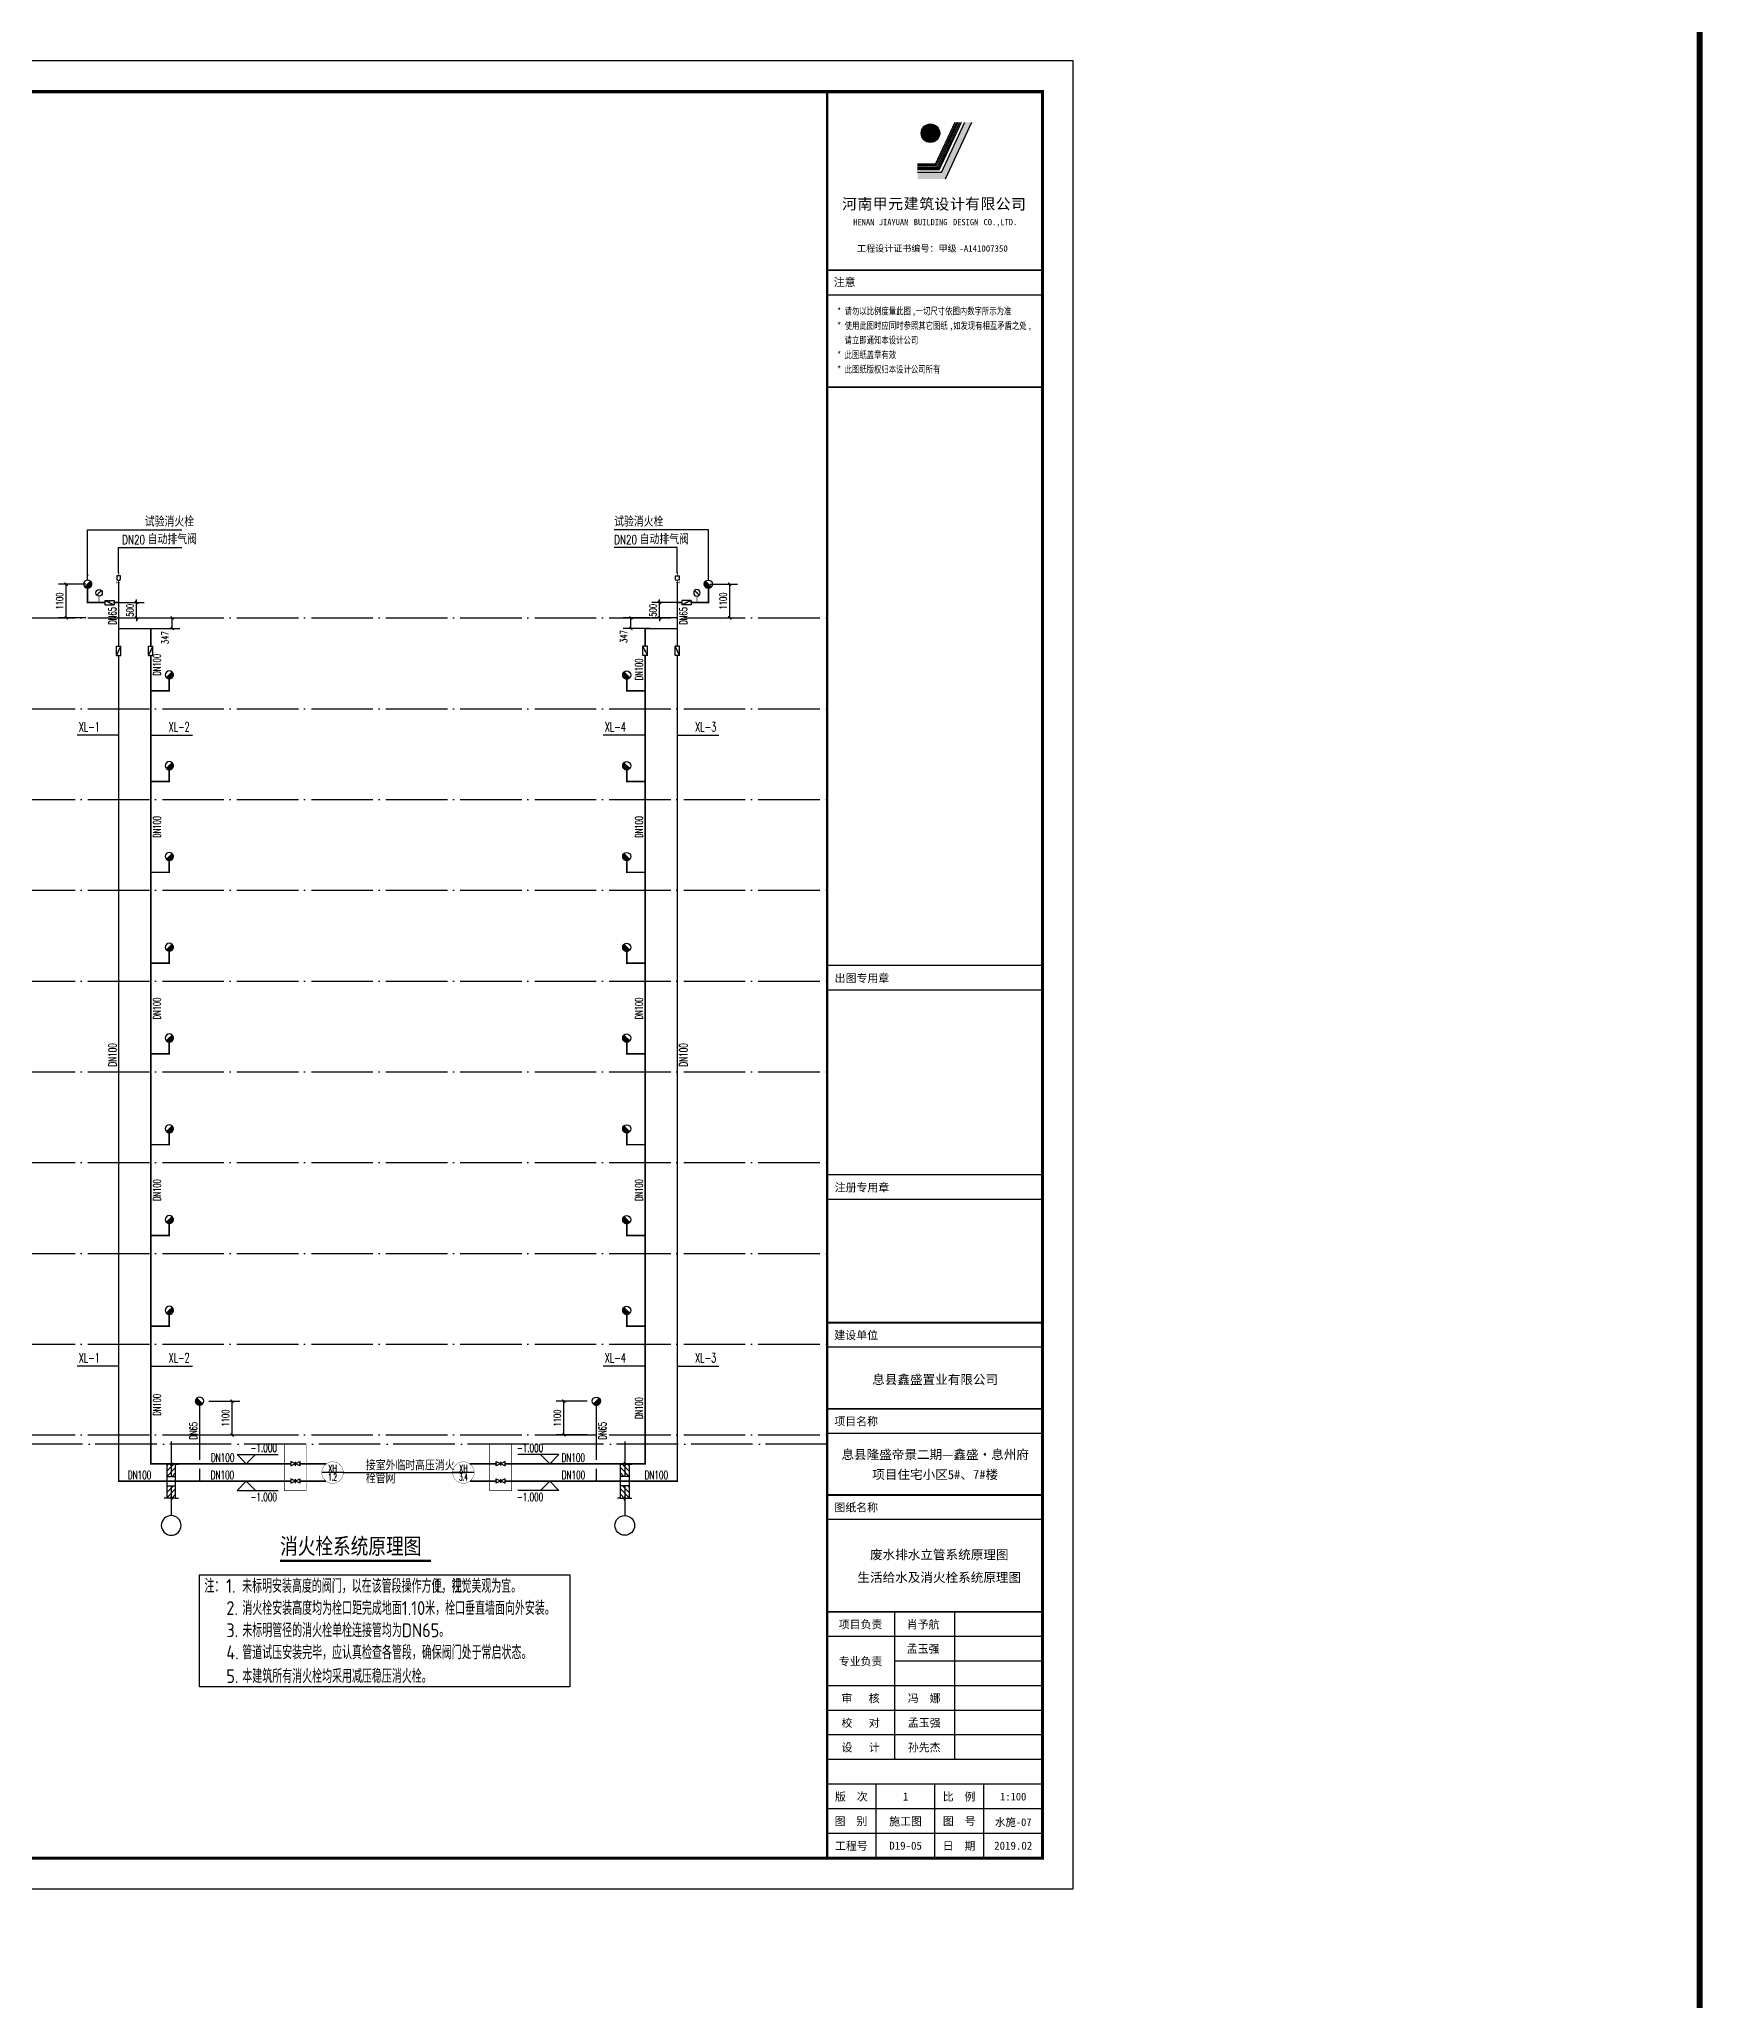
# Model space of a CAD drawing. Extents: x -287580 to -53108, y -522338 to -82629.
# Drawn here: x -107168 to -53108, y -449853 to -386111 of the extents above; entities that cross this region are included whole.
import ezdxf
from ezdxf.enums import TextEntityAlignment as Align

# ---------------------------------------------------------------- set-up
doc = ezdxf.new("R2010")
doc.units = 0
doc.header["$LTSCALE"] = 1000
doc.header["$MEASUREMENT"] = 0
for name, pattern in [('CONTINOUS', [0]), ('DASH', [0.35, 0.25, -0.1]), ('DOTE', [2.42, 2, -0.2, 0.02, -0.2])]:
    doc.linetypes.add(name, pattern=pattern)
for name, color, linetype in [('DIM_SYMB', 99, 'Continuous'), ('DIM_消防', 3, 'Continuous'), ('DOTE', 99, 'Continuous'), ('EQUIP_消防', 1, 'Continuous'), ('PIPE-消防', 1, 'Continuous'), ('PUB_TITLE', 146, 'Continuous'), ('TEXT_消防', 4, 'Continuous'), ('TK', 9, 'Continuous'), ('TWT_DIM', 3, 'Continuous'), ('TWT_IDEN', 3, 'Continuous'), ('TWT_LEAD', 3, 'Continuous'), ('TWT_TEXT', 7, 'Continuous'), ('VALVE_消防', 7, 'Continuous'), ('WP_F_PJ', 7, 'Continuous'), ('给排水标注', 4, 'Continuous')]:
    doc.layers.add(name, color=color, linetype=linetype)
doc.styles.add('-黑体', font='simhei.ttf', dxfattribs={"width": 0.8})
doc.styles.add('300', font='', dxfattribs={"width": 0.75, "height": 300})
doc.styles.add('_TCH_DIM', font='SIMPLEX', dxfattribs={"bigfont": 'GBCBIG'})
doc.styles.add('_TCH_DIM_T3', font='SIMPLEX', dxfattribs={"width": 0.705882, "bigfont": 'GBCBIG'})
doc.styles.add('_TWT_CIRCLE', font='COMPLEX', dxfattribs={"width": 1.1, "height": 3, "bigfont": 'HZTXT'})
doc.styles.add('_TWT_DIM_ELE', font='SIMPLEX', dxfattribs={"width": 0.8, "height": 2.7, "bigfont": 'HZTXT'})
doc.styles.add('_TWT_PIPEDN', font='SIMPLEX', dxfattribs={"width": 0.8, "height": 2.5, "bigfont": 'HZTXT'})
doc.styles.add('_TWT_SERIAL', font='COMPLEX', dxfattribs={"width": 0.8, "height": 3, "bigfont": 'HZTXT'})
doc.styles.add('H1', font='')
doc.styles.add('HZ', font='gbenor.shx', dxfattribs={"bigfont": 'gbcbig.shx'})
doc.styles.add('HZTXT', font='gbenor.shx', dxfattribs={"width": 0.75, "bigfont": 'gbcbig.shx'})
doc.styles.get("Standard").update_dxf_attribs({"font": 'gbenor.shx', "bigfont": 'gbcbig.shx'})
doc.styles.add('THT', font='simhei.ttf')
doc.styles.get('300').set_extended_font_data('SimSun')
doc.styles.get('H1').set_extended_font_data('SimSun')
doc.dimstyles.new('_TWT_ARCH&&100', dxfattribs={"dimtxt": 229.5, "dimasz": 100, "dimexe": 250, "dimexo": 300, "dimgap": 100, "dimtad": 1, "dimdec": 0, "dimzin": 0, "dimdsep": 46, "dimtxsty": '_TCH_DIM_T3', "dimblk": 'ARCHTICK', "dimcen": 0.09, "dimclrd": 4, "dimclre": 4, "dimclrt": 4, "dimazin": 2, "dimtfac": 1, "dimtdec": 0, "dimtix": 1, "dimtmove": 2, "dimatfit": 3, "dimfxl": 0, "dimtolj": 1, "dimtzin": 0, "dimarcsym": 0})

# ---------------------------------------------------------------- blocks, each defined once
blk = doc.blocks.new('$VA026_2')
blk.add_lwpolyline([(-100, 499), (100, 499), (100, 319, -0.6832352), (-100, 319), (-100, 499)], format="xyb")
at = {"const_width": 50}
blk.add_lwpolyline([(-25, 149, 1), (25, 149, 1)], format="xyb", close=True, dxfattribs=at)
for points, const_width in [([(0, 499), (0, 649)], 30), ([(0, 251), (0, 0)], 30), ([(0, 149), (120, 149)], 15), ([(120, 229), (120, 79)], 15)]:
    blk.add_lwpolyline(points, dxfattribs=dict(const_width=const_width))
at = {"style": 'HZ', "width": 0.7, "flags": 1}
for tag in ['UNIT', 'WHAT', 'SPEC']:
    blk.add_attdef(tag, (0, 0), '', height=0.001, dxfattribs=at)
blk = doc.blocks.new('$TK_10')
for p, q in [((-1, 1607), (-1, 189)), ((-179, 689), (-295, 689)), ((-179, -689), (-179, 689)), ((-179, 689), (-55, 689)), ((181, 187), (-179, 547)), ((-38, 189), (-179, 330)), ((179, 189), (-179, 189)), ((181, 403), (-105, 689)), ((-55, 689), (-15, 770)), ((-15, 770), (9, 628)), ((9, 628), (34, 687)), ((34, 687), (284, 687)), ((181, 620), (112, 689)), ((181, 687), (181, -689)), ((-183, -689), (-299, -688)), ((-183, -689), (-59, -690)), ((179, -189), (-179, -189)), ((190, -689), (-179, -320)), ((-27, -689), (-179, -537)), ((181, -463), (-94, -189)), ((-59, -690), (-20, -771)), ((-20, -771), (5, -629)), ((-1, -189), (-1, -1403)), ((5, -629), (30, -688)), ((30, -688), (280, -690)), ((181, -247), (123, -189))]:
    blk.add_line(p, q)
blk.add_circle((-1, -1803), 400)
blk = doc.blocks.new('$VALVE$00000597')
blk.add_line((-93, 357), (93, 543))
blk.add_lwpolyline([(93, 543, 0, 50, 0), (-31, 456, 50, 50, 0)], format="xyseb")
for points, const_width in [([(0, 300), (0, 0)], 30), ([(0, 182), (75, 182), (75, 107)], 7.5)]:
    blk.add_lwpolyline(points, dxfattribs=dict(const_width=const_width))
blk.add_circle((0, 450), 150)
blk = doc.blocks.new('图签AAAAA')
at = {"layer": 'PUB_TITLE'}
blk.add_hatch(color=256, dxfattribs=at).paths.add_polyline_path([(-170547, -194832), (-170773, -194832), (-171533, -196467), (-172306, -196467), (-172306, -196671), (-171402, -196671)])
h = blk.add_hatch(color=256, dxfattribs=at)
edge = h.paths.add_edge_path()
edge.add_ellipse((-171890, -195187), major_axis=(-212, 212), ratio=1, start_angle=0, end_angle=360)
for p, q in [((-171721, -196196), (-171086, -194832)), ((-171692, -196242), (-171035, -194832)), ((-171662, -196288), (-170985, -194832)), ((-171633, -196334), (-170934, -194832)), ((-171604, -196380), (-170884, -194832)), ((-171533, -196467), (-170773, -194832)), ((-171402, -196671), (-170547, -194832)), ((-171721, -196196), (-172306, -196196)), ((-171692, -196242), (-172306, -196242)), ((-171662, -196288), (-172306, -196288)), ((-171633, -196334), (-172306, -196334)), ((-171604, -196380), (-172306, -196380)), ((-171533, -196467), (-172306, -196467)), ((-175233, -199639), (-168250, -199639)), ((-168222, -199639), (-175233, -199639)), ((-175233, -199639), (-168222, -199639)), ((-175217, -199639), (-168206, -199639)), ((-175233, -200439), (-168222, -200439)), ((-175233, -200439), (-168222, -200439)), ((-175250, -203439), (-168250, -203439)), ((-168250, -222239), (-175261, -222239)), ((-168250, -223039), (-175261, -223039)), ((-168250, -229039), (-175261, -229039)), ((-168250, -229839), (-175261, -229839)), ((-168250, -233839), (-175261, -233839)), ((-168250, -233839), (-175261, -233839)), ((-168250, -233839), (-175261, -233839)), ((-168250, -234639), (-175261, -234639)), ((-168250, -234639), (-175261, -234639)), ((-168250, -236639), (-175261, -236639)), ((-168250, -237439), (-175261, -237439)), ((-168250, -239439), (-175261, -239439)), ((-168250, -239439), (-175261, -239439)), ((-168250, -240239), (-175261, -240239)), ((-168250, -243239), (-175261, -243239)), ((-168250, -243239), (-175261, -243239)), ((-168250, -243239), (-175261, -243239)), ((-168250, -243239), (-175261, -243239)), ((-168250, -243239), (-175261, -243239)), ((-168250, -243239), (-175261, -243239)), ((-168250, -243239), (-175261, -243239)), ((-173061, -243239), (-173061, -248039)), ((-171111, -243239), (-171111, -248039)), ((-168250, -244039), (-175261, -244039)), ((-168250, -244039), (-175261, -244039)), ((-168250, -244039), (-175261, -244039)), ((-168250, -244839), (-173061, -244839)), ((-168250, -244839), (-173061, -244839)), ((-168250, -244839), (-173061, -244839)), ((-168250, -245639), (-175261, -245639)), ((-168250, -245639), (-175261, -245639)), ((-168250, -245639), (-175261, -245639)), ((-168250, -246439), (-175261, -246439)), ((-168250, -246439), (-175261, -246439)), ((-168250, -246439), (-175261, -246439)), ((-168250, -247239), (-175261, -247239)), ((-168250, -247239), (-175261, -247239)), ((-168250, -247239), (-175261, -247239)), ((-168250, -248039), (-175261, -248039)), ((-168250, -248039), (-175261, -248039)), ((-168250, -248039), (-175261, -248039)), ((-168250, -248039), (-175261, -248039)), ((-168250, -248039), (-175261, -248039)), ((-168250, -248039), (-175261, -248039)), ((-168250, -248839), (-175261, -248839)), ((-173650, -251239), (-173650, -248839)), ((-171750, -251239), (-171750, -248839)), ((-170150, -251239), (-170150, -248839)), ((-168250, -249639), (-175261, -249639)), ((-168250, -250439), (-175261, -250439))]:
    blk.add_line(p, q, dxfattribs=at)
at = {"layer": 'PUB_TITLE', "const_width": 75}
blk.add_lwpolyline([(-175250, -251239), (-168250, -251239), (-168250, -193839), (-175250, -193839)], close=True, dxfattribs=at)
at = {"layer": 'PUB_TITLE'}
for points, const_width in [([(-175250, -251239), (-175250, -193839)], 75), ([(-175250, -193839), (-175250, -200506)], 60), ([(-175250, -251239), (-175250, -193839)], 40), ([(-168222, -199639), (-175233, -199639)], 60), ([(-175250, -200506), (-175250, -251239)], 60), ([(-175233, -203439), (-168222, -203439)], 56.5), ([(-175233, -203439), (-168222, -203439)], 56.5), ([(-168250, -233839), (-175261, -233839)], 60), ([(-168250, -233839), (-175261, -233839)], 40), ([(-168250, -236639), (-175261, -236639)], 60), ([(-168250, -239439), (-175261, -239439)], 60), ([(-168250, -243239), (-175261, -243239)], 60), ([(-168250, -243239), (-175261, -243239)], 40), ([(-168250, -251239), (-175261, -251239)], 40)]:
    blk.add_lwpolyline(points, dxfattribs=dict(at, const_width=const_width))
blk.add_lwpolyline([(-175250, -193839), (-168250, -193839), (-168250, -199639), (-175250, -199639)], close=True, dxfattribs=at)
blk.add_ellipse((-171890, -195187), major_axis=(-212, 212), ratio=1, start_param=3.926991, end_param=10.210176, dxfattribs=at)
at = {"layer": 'PUB_TITLE', "style": 'THT'}
for s, height, p in [('河', 352, (-174760, -197662)), ('南', 352, (-174258, -197665)), ('甲', 352, (-173763, -197657)), ('元', 352, (-173261, -197659)), ('建', 352, (-172756, -197649)), ('筑', 352, (-172248, -197659)), ('设', 352, (-171760, -197669)), ('计', 352, (-171251, -197664)), ('有', 352, (-170763, -197654)), ('限', 352, (-170263, -197658)), ('公', 352, (-169766, -197663)), ('司', 352, (-169268, -197670)), ('HENAN', 201.1, (-174396, -198177)), ('JIAYUAN', 201.1, (-173566, -198177)), ('BUILDING', 201.1, (-172432, -198177)), ('DESIGN', 201.1, (-171156, -198177)), ('CO.,LTD.', 201.1, (-170164, -198177)), ('工程设计证书编号：甲级', 210.3, (-174276, -199040)), ('-A141007350', 210.3, (-170950, -199040)), ('注意', 260, (-175033, -200160))]:
    blk.add_text(s, height=height, dxfattribs=at).set_placement(p)
at = {"layer": 'PUB_TITLE', "style": '300', "width": 0.75}
for s, height, p in [('*', 228, (-174922, -201081)), ('*', 228, (-174922, -201554)), ('使用此图时应同时参照其它图纸', 227.85, (-174679, -201554)), ('请勿以比例度量此图', 227.8, (-174679, -201081)), (',', 228, (-172492, -201081)), ('一切尺寸依图内数字所示为准', 227.85, (-172371, -201081)), ('如发现有相互矛盾之处', 227.8, (-171155, -201554)), ('请立即通知本设计公司', 227.8, (-174679, -202027)), (',', 228, (-171277, -201554)), (',', 228, (-168725, -201554)), ('*', 228, (-174922, -202500)), ('此图纸盖章有效', 227.8, (-174679, -202500)), ('*', 228, (-174922, -202973)), ('此图纸版权归本设计公司所有', 227.85, (-174679, -202973))]:
    blk.add_text(s, height=height, dxfattribs=at).set_placement(p)
at = {"layer": 'PUB_TITLE', "style": 'THT'}
for s, p in [('出图专用章', (-174115, -222639)), ('注册专用章', (-174115, -229439)), ('建设单位', (-174302, -234239)), ('项目名称', (-174302, -237039)), ('图纸名称', (-174302, -239839)), ('项目负责', (-174161, -243639)), ('肖予航', (-172128, -243639)), ('专业负责', (-174161, -244839)), ('孟玉强', (-172128, -244439)), ('审   核', (-174161, -246039)), ('冯  娜', (-172093, -246039)), ('校   对', (-174161, -246839)), ('孟玉强', (-172093, -246839)), ('设   计', (-174161, -247639)), ('孙先杰', (-172093, -247639)), ('版  次', (-174461, -249239)), ('1', (-172700, -249239)), ('比  例', (-170961, -249239)), ('图  别', (-174472, -250039)), ('施工图', (-172700, -250039)), ('图  号', (-170954, -250039)), ('工程号', (-174461, -250839)), ('D19-05', (-172698, -250839)), ('日  期', (-170961, -250839)), ('2019.02', (-169200, -250839))]:
    blk.add_text(s, height=260, dxfattribs=at).set_placement(p, align=Align.MIDDLE)
at = {"layer": 'PUB_TITLE', "color": 63, "style": 'H1', "width": 1}
for s, p in [('息县鑫盛置业有限公司', (-171736, -235687)), ('息县隆盛帝景二期—鑫盛•息州府', (-171736, -238125)), ('项目住宅小区5#、7#楼', (-171736, -238776))]:
    blk.add_text(s, height=300, dxfattribs=at).set_placement(p, align=Align.MIDDLE_CENTER)
blk = doc.blocks.new('_ArchTick')
at = {"color": 0, "linetype": 'ByBlock', "const_width": 0.4}
blk.add_lwpolyline([(-0.5, -0.5), (0.5, 0.5)], dxfattribs=at)
blk = doc.blocks.new('*D130')
at = {"layer": 'Defpoints', "color": 0}
for p in [(-87939, -404917), (-87011, -404917), (-87011, -405264)]:
    blk.add_point(p, dxfattribs=at)
at = {"layer": 'TWT_DIM', "color": 4, "lineweight": -2}
for p, q in [((-87311, -404917), (-88189, -404917)), ((-87311, -405264), (-88189, -405264)), ((-87939, -405264), (-87939, -404917))]:
    blk.add_line(p, q, dxfattribs=at)
at = {"layer": 'TWT_DIM', "color": 4, "lineweight": -2, "xscale": 100, "yscale": 100, "zscale": 100}
for p, rotation in [((-87939, -404917), 90), ((-87939, -405264), 270)]:
    blk.add_blockref('_ArchTick', p, dxfattribs=dict(at, rotation=rotation))
at = {"layer": 'TWT_DIM', "color": 4, "insert": (-88174, -405522), "char_height": 229.5, "attachment_point": 5, "rotation": 90, "style": '_TCH_DIM_T3'}
blk.add_mtext('\\A1;347', dxfattribs=at)
blk = doc.blocks.new('*D131')
at = {"layer": 'Defpoints', "color": 0}
for p in [(-103879, -404917), (-103879, -405264), (-102844, -404917)]:
    blk.add_point(p, dxfattribs=at)
at = {"layer": 'TWT_DIM', "color": 4, "lineweight": -2}
for p, q in [((-103579, -404917), (-102594, -404917)), ((-103579, -405264), (-102594, -405264)), ((-102844, -405264), (-102844, -404917))]:
    blk.add_line(p, q, dxfattribs=at)
at = {"layer": 'TWT_DIM', "color": 4, "lineweight": -2, "xscale": 100, "yscale": 100, "zscale": 100}
for p, rotation in [((-102844, -404917), 90), ((-102844, -405264), 270)]:
    blk.add_blockref('_ArchTick', p, dxfattribs=dict(at, rotation=rotation))
at = {"layer": 'TWT_DIM', "color": 4, "insert": (-103079, -405560), "char_height": 229.5, "attachment_point": 5, "rotation": 90, "style": '_TCH_DIM_T3'}
blk.add_mtext('\\A1;347', dxfattribs=at)
blk = doc.blocks.new('*D677')
at = {"layer": 'Defpoints', "color": 0}
for p in [(-85664, -403817), (-84727, -403817), (-85664, -404917)]:
    blk.add_point(p, dxfattribs=at)
at = {"layer": 'TWT_DIM', "color": 4, "lineweight": -2}
for p, q in [((-85364, -403817), (-84477, -403817)), ((-84727, -404917), (-84727, -403817)), ((-85364, -404917), (-84477, -404917))]:
    blk.add_line(p, q, dxfattribs=at)
at = {"layer": 'TWT_DIM', "color": 4, "lineweight": -2, "xscale": 100, "yscale": 100, "zscale": 100}
for p, rotation in [((-84727, -403817), 90), ((-84727, -404917), 270)]:
    blk.add_blockref('_ArchTick', p, dxfattribs=dict(at, rotation=rotation))
at = {"layer": 'TWT_DIM', "color": 4, "insert": (-84942, -404367), "char_height": 229.5, "attachment_point": 5, "rotation": 90, "style": '_TCH_DIM_T3'}
blk.add_mtext('\\A1;1100', dxfattribs=at)
blk = doc.blocks.new('*D678')
at = {"layer": 'Defpoints', "color": 0}
for p in [(-87011, -404417), (-86132, -404417), (-86132, -404917)]:
    blk.add_point(p, dxfattribs=at)
at = {"layer": 'TWT_DIM', "color": 4, "lineweight": -2}
for p, q in [((-86432, -404417), (-87261, -404417)), ((-87011, -404417), (-87011, -404317)), ((-87011, -404917), (-87011, -404417)), ((-86432, -404917), (-87261, -404917)), ((-87011, -404917), (-87011, -405017))]:
    blk.add_line(p, q, dxfattribs=at)
at = {"layer": 'TWT_DIM', "color": 4, "lineweight": -2, "xscale": 100, "yscale": 100, "zscale": 100}
for p, rotation in [((-87011, -404417), 270), ((-87011, -404917), 90)]:
    blk.add_blockref('_ArchTick', p, dxfattribs=dict(at, rotation=rotation))
at = {"layer": 'TWT_DIM', "color": 4, "insert": (-87226, -404667), "char_height": 229.5, "attachment_point": 5, "rotation": 90, "style": '_TCH_DIM_T3'}
blk.add_mtext('\\A1;500', dxfattribs=at)
blk = doc.blocks.new('*D679')
at = {"layer": 'Defpoints', "color": 0}
for p in [(-106292, -403817), (-105354, -403817), (-105354, -404917)]:
    blk.add_point(p, dxfattribs=at)
at = {"layer": 'TWT_DIM', "color": 4, "lineweight": -2}
for p, q in [((-105654, -403817), (-106542, -403817)), ((-106292, -404917), (-106292, -403817)), ((-105654, -404917), (-106542, -404917))]:
    blk.add_line(p, q, dxfattribs=at)
at = {"layer": 'TWT_DIM', "color": 4, "lineweight": -2, "xscale": 100, "yscale": 100, "zscale": 100}
for p, rotation in [((-106292, -403817), 90), ((-106292, -404917), 270)]:
    blk.add_blockref('_ArchTick', p, dxfattribs=dict(at, rotation=rotation))
at = {"layer": 'TWT_DIM', "color": 4, "insert": (-106506, -404367), "char_height": 229.5, "attachment_point": 5, "rotation": 90, "style": '_TCH_DIM_T3'}
blk.add_mtext('\\A1;1100', dxfattribs=at)
blk = doc.blocks.new('*D680')
at = {"layer": 'Defpoints', "color": 0}
for p in [(-104887, -404417), (-104007, -404417), (-104887, -404917)]:
    blk.add_point(p, dxfattribs=at)
at = {"layer": 'TWT_DIM', "color": 4, "lineweight": -2}
for p, q in [((-104587, -404417), (-103757, -404417)), ((-104007, -404417), (-104007, -404317)), ((-104007, -404917), (-104007, -404417)), ((-104587, -404917), (-103757, -404917)), ((-104007, -404917), (-104007, -405017))]:
    blk.add_line(p, q, dxfattribs=at)
at = {"layer": 'TWT_DIM', "color": 4, "lineweight": -2, "xscale": 100, "yscale": 100, "zscale": 100}
for p, rotation in [((-104007, -404417), 270), ((-104007, -404917), 90)]:
    blk.add_blockref('_ArchTick', p, dxfattribs=dict(at, rotation=rotation))
at = {"layer": 'TWT_DIM', "color": 4, "insert": (-104222, -404667), "char_height": 229.5, "attachment_point": 5, "rotation": 90, "style": '_TCH_DIM_T3'}
blk.add_mtext('\\A1;500', dxfattribs=at)
blk = doc.blocks.new('*D681')
at = {"layer": 'Defpoints', "color": 0}
for p in [(-90119, -430367), (-89064, -430367), (-89064, -431467)]:
    blk.add_point(p, dxfattribs=at)
at = {"layer": 'TWT_DIM', "color": 4, "lineweight": -2}
for p, q in [((-89364, -430367), (-90369, -430367)), ((-90119, -431467), (-90119, -430367)), ((-89364, -431467), (-90369, -431467))]:
    blk.add_line(p, q, dxfattribs=at)
at = {"layer": 'TWT_DIM', "color": 4, "lineweight": -2, "xscale": 100, "yscale": 100, "zscale": 100}
for p, rotation in [((-90119, -430367), 90), ((-90119, -431467), 270)]:
    blk.add_blockref('_ArchTick', p, dxfattribs=dict(at, rotation=rotation))
at = {"layer": 'TWT_DIM', "color": 4, "insert": (-90333, -430917), "char_height": 229.5, "attachment_point": 5, "rotation": 90, "style": '_TCH_DIM_T3'}
blk.add_mtext('\\A1;1100', dxfattribs=at)
blk = doc.blocks.new('*D682')
at = {"layer": 'Defpoints', "color": 0}
for p in [(-101955, -430367), (-100900, -430367), (-101955, -431467)]:
    blk.add_point(p, dxfattribs=at)
at = {"layer": 'TWT_DIM', "color": 4, "lineweight": -2}
for p, q in [((-101655, -430367), (-100650, -430367)), ((-100900, -431467), (-100900, -430367)), ((-101655, -431467), (-100650, -431467))]:
    blk.add_line(p, q, dxfattribs=at)
at = {"layer": 'TWT_DIM', "color": 4, "lineweight": -2, "xscale": 100, "yscale": 100, "zscale": 100}
for p, rotation in [((-100900, -430367), 90), ((-100900, -431467), 270)]:
    blk.add_blockref('_ArchTick', p, dxfattribs=dict(at, rotation=rotation))
at = {"layer": 'TWT_DIM', "color": 4, "insert": (-101115, -430917), "char_height": 229.5, "attachment_point": 5, "rotation": 90, "style": '_TCH_DIM_T3'}
blk.add_mtext('\\A1;1100', dxfattribs=at)
blk = doc.blocks.new('$ATTACHMENT$00000086')
at = {"color": 0}
for p, q in [((-5, 5, 0), (-131, 5, 0)), ((-15, 15, 0), (-130, 15, 0)), ((-130, -10, 0), (-130, 10, 0)), ((-10, 10, 0), (-130, 10, 0)), ((-21, 21, 0), (-129, 21, 0)), ((-26, 26, 0), (-128, 26, 0)), ((-31, 31, 0), (-127, 31, 0)), ((-36, 36, 0), (-126, 36, 0)), ((-125, -38, 0), (-125, 38, 0)), ((-42, 42, 0), (-124, 42, 0)), ((-47, 47, 0), (-122, 47, 0)), ((-120, -52, 0), (-120, 52, 0)), ((-52, 52, 0), (-120, 52, 0)), ((-57, 57, 0), (-118, 57, 0)), ((-115, -63, 0), (-115, 63, 0)), ((-63, 63, 0), (-115, 63, 0)), ((-68, 68, 0), (-112, 68, 0)), ((-109, -72, 0), (-109, 72, 0)), ((-73, 73, 0), (-108, 73, 0)), ((-78, 78, 0), (-105, 78, 0)), ((-104, -79, 0), (-104, 79, 0)), ((-84, 84, 0), (-101, 84, 0)), ((-99, -86, 0), (-99, 86, 0)), ((-89, 89, 0), (-96, 89, 0)), ((-94, -91, 0), (-94, 91, 0)), ((-88, -96, 0), (-88, 88, 0)), ((-83, -101, 0), (-83, 83, 0)), ((-78, -105, 0), (-78, 78, 0)), ((-73, -109, 0), (-73, 73, 0)), ((-67, -112, 0), (-67, 67, 0)), ((-62, -115, 0), (-62, 62, 0)), ((-57, -118, 0), (-57, 57, 0)), ((-52, -120, 0), (-52, 52, 0)), ((-46, -122, 0), (-46, 46, 0)), ((-41, -124, 0), (-41, 41, 0)), ((-36, -126, 0), (-36, 36, 0)), ((-31, -127, 0), (-31, 31, 0)), ((-25, -128, 0), (-25, 25, 0)), ((-20, -129, 0), (-20, 20, 0)), ((-15, -130, 0), (-15, 15, 0)), ((-10, -130, 0), (-10, 10, 0)), ((-4, -131, 0), (-4, 4, 0)), ((0, 0, 0), (-131, 0, 0)), ((6, -6, 0), (-131, -6, 0)), ((11, -11, 0), (-130, -11, 0)), ((16, -16, 0), (-130, -16, 0)), ((21, -21, 0), (-129, -21, 0)), ((27, -27, 0), (-128, -27, 0)), ((32, -32, 0), (-127, -32, 0)), ((37, -37, 0), (-125, -37, 0)), ((42, -42, 0), (-124, -42, 0)), ((48, -48, 0), (-122, -48, 0)), ((53, -53, 0), (-120, -53, 0)), ((58, -58, 0), (-117, -58, 0)), ((63, -63, 0), (-114, -63, 0)), ((69, -69, 0), (-111, -69, 0)), ((74, -74, 0), (-108, -74, 0)), ((79, -79, 0), (-104, -79, 0)), ((84, -84, 0), (-100, -84, 0)), ((90, -90, 0), (-95, -90, 0)), ((90, -95, 0), (-90, -95, 0)), ((84, -100, 0), (-84, -100, 0)), ((77, -105, 0), (-77, -105, 0)), ((70, -111, 0), (-70, -111, 0)), ((60, -116, 0), (-60, -116, 0)), ((49, -121, 0), (-49, -121, 0)), ((33, -126, 0), (-33, -126, 0)), ((1, -131, 0), (1, -1, 0)), ((6, -131, 0), (6, -6, 0)), ((11, -130, 0), (11, -11, 0)), ((17, -130, 0), (17, -17, 0)), ((22, -129, 0), (22, -22, 0)), ((27, -128, 0), (27, -27, 0)), ((32, -127, 0), (32, -32, 0)), ((38, -125, 0), (38, -38, 0)), ((43, -124, 0), (43, -43, 0)), ((48, -122, 0), (48, -48, 0)), ((53, -119, 0), (53, -53, 0)), ((59, -117, 0), (59, -59, 0)), ((64, -114, 0), (64, -64, 0)), ((69, -111, 0), (69, -69, 0)), ((74, -108, 0), (74, -74, 0)), ((80, -104, 0), (80, -80, 0)), ((85, -99, 0), (85, -85, 0)), ((90, -95, 0), (90, -90, 0))]:
    blk.add_line(p, q, dxfattribs=at)
blk.add_line((92, -92, 0), (-92, 92, 0))
for start, end in [(135, 315), (315, 135)]:
    blk.add_arc((0, 0, 0), 131, start, end)
blk = doc.blocks.new('$VALVE$00000316')
for p, q in [((-125, 72), (125, -72)), ((-125, 72), (-125, -72)), ((-125, 72), (125, 72)), ((125, 72), (125, -72)), ((-125, -72), (125, -72))]:
    blk.add_line(p, q)
at = {"const_width": 21.1}
blk.add_lwpolyline([(-11, 0, 1), (11, 0, 1)], format="xyb", close=True, dxfattribs=at)
for p in [(-125, 0), (125, 0)]:
    blk.add_point(p)
at = {"color": 7, "flags": 9}
for tag in ['XSIZE', 'YSIZE']:
    blk.add_attdef(tag, (0, 0), '', height=0.5, dxfattribs=at)
blk = doc.blocks.new('$VALVE$00000296')
for points in [[(-125, 72), (-125, -72), (125, 72), (125, -72), (-125, 72)], [(0, 60), (0, -64)]]:
    blk.add_lwpolyline(points)
for p in [(-125, 0), (125, 0)]:
    blk.add_point(p)

msp = doc.modelspace()

# ---------------------------------------------------------------- hatches: boundary and pattern name
at = {"layer": 'PIPE-消防'}
for points in [[(-105600.5, -404417.2), (-105600.5, -404442.2), (-105625.5, -404442.2)], [(-105600.5, -404417.2), (-105625.5, -404417.2), (-105625.5, -404442.2)], [(-85418.1, -404417.2), (-85418.1, -404442.2), (-85393.1, -404442.2)], [(-85418.1, -404417.2), (-85393.1, -404417.2), (-85393.1, -404442.2)], [(-102942.7, -407283), (-102917.7, -407283), (-102917.7, -407308)], [(-102942.7, -407283), (-102942.7, -407308), (-102917.7, -407308)], [(-88075.9, -407283), (-88100.9, -407283), (-88100.9, -407308)], [(-88075.9, -407283), (-88075.9, -407308), (-88100.9, -407308)], [(-102942.7, -410233), (-102917.7, -410233), (-102917.7, -410258)], [(-102942.7, -410233), (-102942.7, -410258), (-102917.7, -410258)], [(-88075.9, -410233), (-88100.9, -410233), (-88100.9, -410258)], [(-88075.9, -410233), (-88075.9, -410258), (-88100.9, -410258)], [(-102942.7, -413183), (-102917.7, -413183), (-102917.7, -413208)], [(-102942.7, -413183), (-102942.7, -413208), (-102917.7, -413208)], [(-88075.9, -413183), (-88100.9, -413183), (-88100.9, -413208)], [(-88075.9, -413183), (-88075.9, -413208), (-88100.9, -413208)], [(-102942.7, -416133), (-102917.7, -416133), (-102917.7, -416158)], [(-102942.7, -416133), (-102942.7, -416158), (-102917.7, -416158)], [(-88075.9, -416133), (-88100.9, -416133), (-88100.9, -416158)], [(-88075.9, -416133), (-88075.9, -416158), (-88100.9, -416158)], [(-102942.7, -419083), (-102917.7, -419083), (-102917.7, -419108)], [(-102942.7, -419083), (-102942.7, -419108), (-102917.7, -419108)], [(-88075.9, -419083), (-88100.9, -419083), (-88100.9, -419108)], [(-88075.9, -419083), (-88075.9, -419108), (-88100.9, -419108)], [(-102942.7, -422033), (-102917.7, -422033), (-102917.7, -422058)], [(-102942.7, -422033), (-102942.7, -422058), (-102917.7, -422058)], [(-88075.9, -422033), (-88100.9, -422033), (-88100.9, -422058)], [(-88075.9, -422033), (-88075.9, -422058), (-88100.9, -422058)], [(-102942.7, -424983), (-102917.7, -424983), (-102917.7, -425008)], [(-102942.7, -424983), (-102942.7, -425008), (-102917.7, -425008)], [(-88075.9, -424983), (-88100.9, -424983), (-88100.9, -425008)], [(-88075.9, -424983), (-88075.9, -425008), (-88100.9, -425008)], [(-102942.7, -427933), (-102917.7, -427933), (-102917.7, -427958)], [(-102942.7, -427933), (-102942.7, -427958), (-102917.7, -427958)], [(-88075.9, -427933), (-88100.9, -427933), (-88100.9, -427958)], [(-88075.9, -427933), (-88075.9, -427958), (-88100.9, -427958)]]:
    msp.add_hatch(color=256, dxfattribs=at).paths.add_polyline_path(points)
at = {"layer": 'PIPE-消防', "linetype": 'Continuous'}
for points in [[(-103542.7, -405264), (-103542.7, -405239), (-103517.7, -405239)], [(-103542.7, -405264), (-103517.7, -405264), (-103517.7, -405239)], [(-87475.9, -405264), (-87500.9, -405264), (-87500.9, -405239)], [(-87475.9, -405264), (-87475.9, -405239), (-87500.9, -405239)], [(-103542.7, -432401.8), (-103542.7, -432426.8), (-103567.7, -432426.8)], [(-103542.7, -432401.8), (-103567.7, -432401.8), (-103567.7, -432426.8)], [(-87475.9, -432401.8), (-87475.9, -432426.8), (-87450.9, -432426.8)], [(-87475.9, -432401.8), (-87450.9, -432401.8), (-87450.9, -432426.8)], [(-104586.7, -432966.1), (-104611.7, -432966.1), (-104611.7, -432991.1)], [(-104586.7, -432966.1), (-104586.7, -432991.1), (-104611.7, -432991.1)], [(-86431.9, -432966.1), (-86406.9, -432966.1), (-86406.9, -432991.1)], [(-86431.9, -432966.1), (-86431.9, -432991.1), (-86406.9, -432991.1)]]:
    msp.add_hatch(color=256, dxfattribs=at).paths.add_polyline_path(points)

# ---------------------------------------------------------------- linework, layer by layer
at = {"layer": 'DIM_SYMB', "color": 3, "const_width": 70}
msp.add_lwpolyline([(-99340.3, -435556.8), (-94441.4, -435556.8)], dxfattribs=at)
at = {"layer": 'DIM_消防', "linetype": 'Continuous'}
for p, q in [((-105068.4, -408725.5), (-105939.7, -408725.5)), ((-104586.7, -408725.5), (-105068.4, -408725.5)), ((-103542.7, -408725.5), (-103061, -408725.5)), ((-103061, -408725.5), (-102189.7, -408725.5)), ((-87957.6, -408725.5), (-88845.4, -408725.5)), ((-87475.9, -408725.5), (-87957.6, -408725.5)), ((-86431.9, -408725.5), (-85950.2, -408725.5)), ((-85950.2, -408725.5), (-85078.9, -408725.5)), ((-105068.4, -429227), (-105939.7, -429227)), ((-104586.7, -429227), (-105068.4, -429227)), ((-103542.7, -429227), (-103061, -429227)), ((-103061, -429227), (-102189.7, -429227)), ((-87957.6, -429227), (-88845.4, -429227)), ((-87475.9, -429227), (-87957.6, -429227)), ((-86431.9, -429227), (-85950.2, -429227)), ((-85950.2, -429227), (-85078.9, -429227)), ((-100440.2, -432401.8), (-100740.2, -432101.8)), ((-100740.2, -432101.8), (-99399.3, -432101.8)), ((-100440.2, -432401.8), (-100140.2, -432101.8)), ((-90278.4, -432101.8), (-91619.3, -432101.8)), ((-90578.4, -432401.8), (-90878.4, -432101.8)), ((-90578.4, -432401.8), (-90278.4, -432101.8)), ((-100768.3, -432401.8), (-100140.2, -432401.8)), ((-90250.3, -432401.8), (-90878.4, -432401.8)), ((-100768.3, -432966.1), (-100140.2, -432966.1)), ((-100440.2, -432966.1), (-100740.2, -433266.1)), ((-100740.2, -433266.1), (-99399.3, -433266.1)), ((-100440.2, -432966.1), (-100140.2, -433266.1)), ((-90278.4, -433266.1), (-91619.3, -433266.1)), ((-90578.4, -432966.1), (-90878.4, -433266.1)), ((-90250.3, -432966.1), (-90878.4, -432966.1)), ((-90578.4, -432966.1), (-90278.4, -433266.1))]:
    msp.add_line(p, q, dxfattribs=at)
at = {"layer": 'DOTE', "linetype": 'DOTE'}
for p, q in [((-151564.8, -404917.2), (-81566, -404917.2)), ((-151564.8, -407867.2), (-81566, -407867.2)), ((-151564.8, -410817.2), (-81566, -410817.2)), ((-151564.8, -413767.2), (-81566, -413767.2)), ((-151564.8, -416717.2), (-81566, -416717.2)), ((-151564.8, -419667.2), (-81566, -419667.2)), ((-151564.8, -422617.2), (-81566, -422617.2)), ((-151564.8, -425567.2), (-81566, -425567.2)), ((-151564.8, -428517.2), (-81566, -428517.2)), ((-151564.8, -431467.2), (-81566, -431467.2)), ((-81566, -431767.2), (-151631.8, -431767.2))]:
    msp.add_line(p, q, dxfattribs=at)
at = {"layer": 'PIPE-消防', "const_width": 50}
for points in [[(-105600.5, -404417.2), (-105600.5, -403948.9)], [(-104586.7, -404417.2), (-104586.7, -403946)], [(-86431.9, -404417.2), (-86431.9, -403946)], [(-85418.1, -404417.2), (-85418.1, -403948.9)], [(-105036.5, -404417.2), (-105600.5, -404417.2)], [(-104586.7, -404417.2), (-104736.9, -404417.2)], [(-104586.7, -405264), (-104586.7, -404417.2)], [(-86431.9, -404417.2), (-86281.7, -404417.2)], [(-86431.9, -405264), (-86431.9, -404417.2)], [(-85982.1, -404417.2), (-85418.1, -404417.2)], [(-102942.7, -407283), (-103542.7, -407283)], [(-102942.7, -406898), (-102942.7, -407283)], [(-88075.9, -406898), (-88075.9, -407283)], [(-88075.9, -407283), (-87475.9, -407283)], [(-102942.7, -409848), (-102942.7, -410233)], [(-88075.9, -409848), (-88075.9, -410233)], [(-102942.7, -410233), (-103542.7, -410233)], [(-88075.9, -410233), (-87475.9, -410233)], [(-102942.7, -412798), (-102942.7, -413183)], [(-88075.9, -412798), (-88075.9, -413183)], [(-102942.7, -413183), (-103542.7, -413183)], [(-88075.9, -413183), (-87475.9, -413183)], [(-102942.7, -416133), (-103542.7, -416133)], [(-102942.7, -415748), (-102942.7, -416133)], [(-88075.9, -415748), (-88075.9, -416133)], [(-88075.9, -416133), (-87475.9, -416133)], [(-102942.7, -418698), (-102942.7, -419083)], [(-88075.9, -418698), (-88075.9, -419083)], [(-102942.7, -419083), (-103542.7, -419083)], [(-88075.9, -419083), (-87475.9, -419083)], [(-102942.7, -421648), (-102942.7, -422033)], [(-88075.9, -421648), (-88075.9, -422033)], [(-102942.7, -422033), (-103542.7, -422033)], [(-88075.9, -422033), (-87475.9, -422033)], [(-102942.7, -424983), (-103542.7, -424983)], [(-102942.7, -424598), (-102942.7, -424983)], [(-88075.9, -424598), (-88075.9, -424983)], [(-88075.9, -424983), (-87475.9, -424983)], [(-102942.7, -427548), (-102942.7, -427933)], [(-88075.9, -427548), (-88075.9, -427933)], [(-102942.7, -427933), (-103542.7, -427933)], [(-88075.9, -427933), (-87475.9, -427933)], [(-101955, -432277), (-101955, -430498)], [(-89063.6, -432277), (-89063.6, -430498)], [(-101955, -432966.1), (-101955, -432561)], [(-89063.6, -432966.1), (-89063.6, -432561)]]:
    msp.add_lwpolyline(points, dxfattribs=at)
at = {"layer": 'PIPE-消防', "linetype": 'Continuous', "const_width": 50}
for points in [[(-104586.7, -403946), (-104586.7, -403775.5)], [(-86431.9, -403946), (-86431.9, -403775.5)], [(-104586.7, -405264), (-103542.7, -405264)], [(-104586.7, -405836.7), (-104586.7, -405264)], [(-103542.7, -405836.7), (-103542.7, -405264)], [(-87475.9, -405836.7), (-87475.9, -405264)], [(-86431.9, -405264), (-87475.9, -405264)], [(-86431.9, -405836.7), (-86431.9, -405264)], [(-104586.7, -432966.1), (-104586.7, -406136.3)], [(-103542.7, -407283), (-103542.7, -406136.3)], [(-87475.9, -407283), (-87475.9, -406136.3)], [(-86431.9, -432966.1), (-86431.9, -406136.3)], [(-103542.7, -410233), (-103542.7, -407283)], [(-87475.9, -410233), (-87475.9, -407283)], [(-103542.7, -413183), (-103542.7, -410233)], [(-87475.9, -413183), (-87475.9, -410233)], [(-103542.7, -416133), (-103542.7, -413183)], [(-87475.9, -416133), (-87475.9, -413183)], [(-103542.7, -419083), (-103542.7, -416133)], [(-87475.9, -419083), (-87475.9, -416133)], [(-103542.7, -422033), (-103542.7, -419083)], [(-87475.9, -422033), (-87475.9, -419083)], [(-103542.7, -424983), (-103542.7, -422033)], [(-87475.9, -424983), (-87475.9, -422033)], [(-103542.7, -427933), (-103542.7, -424983)], [(-87475.9, -427933), (-87475.9, -424983)], [(-103542.7, -432401.8), (-103542.7, -427933)], [(-87475.9, -432401.8), (-87475.9, -427933)], [(-98996, -432401.8), (-103542.7, -432401.8)], [(-97838.3, -432401.8), (-98696, -432401.8)], [(-93180.3, -432401.8), (-92322.1, -432401.8)], [(-92022.1, -432401.8), (-87475.9, -432401.8)], [(-101955, -432966.1), (-104586.7, -432966.1)], [(-98996, -432966.1), (-101955, -432966.1)], [(-97848.4, -432966.1), (-98696, -432966.1)], [(-93170.2, -432966.1), (-92322.1, -432966.1)], [(-92022.1, -432966.1), (-89063.6, -432966.1)], [(-89063.6, -432966.1), (-86431.9, -432966.1)]]:
    msp.add_lwpolyline(points, dxfattribs=at)
at = {"layer": 'PUB_TITLE'}
msp.add_lwpolyline([(-157666, -446215.5), (-73566, -446215.5), (-73566, -386815.5), (-157666, -386815.5)], close=True, dxfattribs=at)
at = {"layer": 'PUB_TITLE', "const_width": 100}
msp.add_lwpolyline([(-155166, -445215.5), (-74566, -445215.5), (-74566, -387815.5), (-155166, -387815.5)], close=True, dxfattribs=at)
at = {"layer": 'TWT_IDEN', "linetype": 'CONTINOUS'}
for p, q in [((-97286.3, -432687.7), (-97986.3, -432687.7)), ((-93032.3, -432687.7), (-93732.3, -432687.7))]:
    msp.add_line(p, q, dxfattribs=at)
at = {"layer": 'TWT_IDEN', "linetype": 'CONTINOUS', "const_width": 10}
for points in [[(-97286.3, -432687.7, 1), (-97986.3, -432687.7, 1)], [(-93032.3, -432687.7, 1), (-93732.3, -432687.7, 1)]]:
    msp.add_lwpolyline(points, format="xyb", close=True, dxfattribs=at)
at = {"layer": 'TWT_LEAD'}
for p, q in [((-105594.8, -403687.4), (-105594.8, -402055.5)), ((-105594.8, -402055.5), (-102531.5, -402055.5)), ((-85423.8, -402055.5), (-88487.1, -402055.5)), ((-85423.8, -403687.4), (-85423.8, -402055.5))]:
    msp.add_line(p, q, dxfattribs=at)
at = {"layer": 'TWT_LEAD', "linetype": 'Continuous'}
for p, q in [((-104586.7, -403458.6), (-104586.7, -402629.5)), ((-104586.7, -402629.5), (-102531.5, -402629.5)), ((-86431.9, -402629.5), (-88487.1, -402629.5)), ((-86431.9, -403458.6), (-86431.9, -402629.5)), ((-97273, -432687.7), (-95509.3, -432687.7)), ((-95866.8, -432687.7), (-93307.7, -432687.7))]:
    msp.add_line(p, q, dxfattribs=at)
at = {"layer": 'TWT_LEAD'}
for points in [[(-105594.8, -403687.4, 0, 53.3, 0), (-105594.8, -403487.4, 0, 0, 0)], [(-85423.8, -403687.4, 0, 53.3, 0), (-85423.8, -403487.4, 0, 0, 0)]]:
    msp.add_lwpolyline(points, format="xyseb", dxfattribs=at)
at = {"layer": 'TWT_LEAD', "linetype": 'Continuous', "const_width": 26.7}
for points in [[(-104586.7, -403471.9, 1), (-104586.7, -403445.3, 1)], [(-86431.9, -403471.9, 1), (-86431.9, -403445.3, 1)], [(-97299.7, -432687.7, 1), (-97273, -432687.7, 1)], [(-93718.9, -432687.7, -1), (-93745.6, -432687.7, -1)]]:
    msp.add_lwpolyline(points, format="xyb", close=True, dxfattribs=at)
at = {"layer": '给排水标注', "color": 6, "const_width": 200}
msp.add_lwpolyline([(-287480.5, -159146.5), (-53208.5, -159146.5), (-53208.5, -522237.5), (-287480.5, -522237.5)], close=True, dxfattribs=at)
at = {"layer": '给排水标注', "color": 6, "linetype": 'DASH', "ltscale": 0.5, "const_width": 20}
for points in [[(-98492.5, -433280.5), (-99200, -433280.5), (-99200, -431767.2), (-98492.5, -431767.2)], [(-92526.1, -433280.5), (-91818.6, -433280.5), (-91818.6, -431767.2), (-92526.1, -431767.2)]]:
    msp.add_lwpolyline(points, close=True, dxfattribs=at)
at = {"layer": '给排水标注', "linetype": 'Continuous'}
msp.add_lwpolyline([(-101958.2, -436008.5), (-89923.4, -436008.5), (-89923.4, -439656.5), (-101958.2, -439656.5)], close=True, dxfattribs=at)

# ---------------------------------------------------------------- block references
at = {"yscale": 0.8, "zscale": 0.8}
for p, xscale in [((-102880.7, -432965.2), -0.8), ((-88137.9, -432965.2), 0.8)]:
    msp.add_blockref('$TK_10', p, dxfattribs=dict(at, xscale=xscale))
at = {"layer": 'EQUIP_消防', "rotation": 90}
for p in [(-105594.8, -403818.1), (-102942.7, -406767.2), (-102942.7, -409717.2), (-102942.7, -412667.2), (-102942.7, -415617.2), (-102942.7, -418567.2), (-102942.7, -421517.2), (-102942.7, -424467.2), (-102942.7, -427417.2)]:
    msp.add_blockref('$ATTACHMENT$00000086', p, dxfattribs=at)
at = {"layer": 'EQUIP_消防', "yscale": -1}
for p, rotation in [((-85423.8, -403818.1), 90), ((-88075.9, -406767.2), 90), ((-88075.9, -409717.2), 90), ((-88075.9, -412667.2), 90), ((-88075.9, -415617.2), 90), ((-88075.9, -418567.2), 90), ((-88075.9, -421517.2), 90), ((-88075.9, -424467.2), 90), ((-88075.9, -427417.2), 90), ((-89063.6, -430367.2), 180)]:
    msp.add_blockref('$ATTACHMENT$00000086', p, dxfattribs=dict(at, rotation=rotation))
at = {"layer": 'EQUIP_消防'}
msp.add_blockref('$ATTACHMENT$00000086', (-101955, -430367.2), dxfattribs=at)
at = {"layer": 'VALVE_消防'}
for name, p, xscale, yscale, zscale in [('$VALVE$00000597', (-105223, -404417.2), 0.7, 0.7, 0.7), ('$VALVE$00000597', (-85795.6, -404417.2), -0.7, 0.7, 0.7), ('$VALVE$00000296', (-92172.1, -432401.8), -1.2, -1, 1.2), ('$VALVE$00000296', (-92172.1, -432966.1), -1.2, -1, 1.2)]:
    msp.add_blockref(name, p, dxfattribs=dict(at, xscale=xscale, yscale=yscale, zscale=zscale))
at = {"layer": 'VALVE_消防', "yscale": -1, "zscale": 1.2}
for name, p, xscale, rotation in [('$VALVE$00000316', (-104886.7, -404417.2), -1.2, 180), ('$VALVE$00000316', (-87475.9, -405986.5), 1.2, 90), ('$VALVE$00000316', (-86431.9, -405986.5), 1.2, 90), ('$VALVE$00000296', (-98846, -432401.8), -1.2, 180), ('$VALVE$00000296', (-98846, -432966.1), -1.2, 180)]:
    msp.add_blockref(name, p, dxfattribs=dict(at, xscale=xscale, rotation=rotation))
at = {"layer": 'VALVE_消防', "xscale": -1.2, "zscale": 1.2}
msp.add_blockref('$VALVE$00000316', (-86131.9, -404417.2), dxfattribs=at)
at = {"layer": 'VALVE_消防', "xscale": 1.2, "zscale": 1.2, "rotation": 90}
for p in [(-104586.7, -405986.5), (-103542.7, -405986.5)]:
    msp.add_blockref('$VALVE$00000316', p, dxfattribs=at)
at = {"layer": 'WP_F_PJ', "yscale": 0.612, "zscale": 0.612}
for p, xscale in [((-104586.7, -403856), -0.612), ((-86431.9, -403856), 0.612)]:
    msp.add_blockref('$VA026_2', p, dxfattribs=dict(at, xscale=xscale))
at = {"layer": '给排水标注'}
msp.add_blockref('图签AAAAA', (93683.5, -193976.5), dxfattribs=at)

# ---------------------------------------------------------------- texts
at = {"layer": 'DIM_SYMB', "color": 7, "style": '-黑体', "width": 0.8}
msp.add_text('消火栓系统原理图', height=525.74, dxfattribs=at).set_placement((-99340.3, -435340.4))
at = {"layer": 'DIM_消防', "color": 7, "linetype": 'Continuous', "style": '_TWT_SERIAL', "width": 0.64}
for s, p in [('XL-1', (-105879.7, -408605.5)), ('XL-2', (-102962.9, -408605.5)), ('XL-4', (-88785.4, -408605.5)), ('XL-3', (-85852, -408605.5)), ('XL-1', (-105879.7, -429107)), ('XL-2', (-102962.9, -429107)), ('XL-4', (-88785.4, -429107)), ('XL-3', (-85852, -429107))]:
    msp.add_text(s, height=300, dxfattribs=at).set_placement(p)
at = {"layer": 'PUB_TITLE', "color": 173, "style": 'H1'}
for s, p in [('1:100', (-75516, -443218.6)), ('水施-07', (-75516, -444050.1))]:
    msp.add_text(s, height=250, dxfattribs=at).set_placement(p, align=Align.MIDDLE_CENTER)
at = {"layer": 'TEXT_消防', "style": '_TWT_PIPEDN', "width": 0.64}
for p in [(-104661.7, -405134), (-86106.9, -405134), (-102030, -431615.4), (-88738.6, -431615.4)]:
    msp.add_text('DN65', height=250, rotation=90, dxfattribs=at).set_placement(p)
at = {"layer": 'TEXT_消防', "linetype": 'Continuous', "style": '_TWT_PIPEDN', "width": 0.64}
for height, p in [(250, (-103217.7, -406792.8)), (250, (-87550.9, -406941.3)), (250, (-103217.7, -412062.3)), (250, (-87550.9, -412062.3)), (250, (-103217.7, -417962.3)), (250, (-87550.9, -417962.3)), (270, (-104651.7, -419497.7)), (270, (-86096.9, -419497.7)), (250, (-103217.7, -423862.3)), (250, (-87550.9, -423862.3)), (250, (-103217.7, -430841.8)), (250, (-87550.9, -430947.8))]:
    msp.add_text('DN100', height=height, rotation=90, dxfattribs=at).set_placement(p)
for p in [(-101588.6, -432336.8), (-90195.2, -432336.8), (-104289.1, -432901.1), (-101595.6, -432901.1), (-90188.2, -432901.1), (-87494.7, -432901.1)]:
    msp.add_text('DN100', height=270, dxfattribs=at).set_placement(p)
at = {"layer": 'TK', "color": 63, "style": 'H1', "width": 1}
for s, p in [('废水排水立管系统原理图', (-77920.5, -435355.6)), ('生活给水及消火栓系统原理图', (-77920.5, -436096.1))]:
    msp.add_text(s, height=300, dxfattribs=at).set_placement(p, align=Align.MIDDLE_CENTER)
at = {"layer": 'TWT_LEAD', "color": 7, "linetype": 'Continuous', "style": '_TCH_DIM'}
for s, p in [('接室外临时高压消火', (-96554, -432617.7)), ('栓管网', (-96554, -433037.7))]:
    msp.add_text(s, height=337.59, dxfattribs=at).set_placement(p)
at = {"layer": 'TWT_TEXT'}
for s, height, style, p in [('试验消火栓', 337.59, '_TCH_DIM', (-103737.9, -401950.5)), ('试验消火栓', 337.59, '_TCH_DIM', (-88487.1, -401950.5)), ('注：', 449.95, 'HZTXT', (-101798.9, -436598.3)), ('1.', 449.95, 'HZTXT', (-101094, -436598.3)), ('未标明安装高度的阀门，以在该管段操作方便，视觉美观为宜。', 449.955, 'HZTXT', (-100574.8, -436598.3)), ('1.', 449.95, 'HZTXT', (-94326.6, -436598.3)), ('注：', 449.95, 'HZTXT', (-93753.4, -436598.3)), ('2.', 449.95, 'HZTXT', (-101086.9, -437318.2)), ('消火栓安装高度均为栓口距完成地面1.10米，栓口垂直墙面向外安装。', 449.955, 'HZTXT', (-100567.8, -437318.2)), ('3.', 449.95, 'HZTXT', (-101086.9, -438038.1)), ('未标明管径的消火栓单栓连接管均为DN65。', 449.955, 'HZTXT', (-100567.8, -438038.1)), ('4.', 449.95, 'HZTXT', (-101086.9, -438758.1)), ('管道试压安装完毕，应认真检查各管段，确保阀门处于常启状态。', 449.955, 'HZTXT', (-100567.8, -438758.1)), ('5.', 449.95, 'HZTXT', (-101086.9, -439529.1)), ('本建筑所有消火栓均采用减压稳压消火栓。', 449.955, 'HZTXT', (-100567.8, -439529.1))]:
    msp.add_text(s, height=height, dxfattribs=dict(at, style=style)).set_placement(p)
at = {"layer": 'TWT_TEXT', "linetype": 'Continuous', "style": '_TCH_DIM'}
for p in [(-103644.8, -402524.5), (-87657.1, -402524.5)]:
    msp.add_text('自动排气阀', height=337.59, dxfattribs=at).set_placement(p)
at = {"layer": 'TWT_TEXT', "linetype": 'Continuous'}
for s, height, style, width, p in [('DN20', 297.5, '_TCH_DIM', 0.705882, (-104474.8, -402524.5)), ('DN20', 297.5, '_TCH_DIM', 0.705882, (-88487.1, -402524.5)), ('-1.000', 270, '_TWT_DIM_ELE', 0.64, (-100301.6, -432020.8)), ('-1.000', 270, '_TWT_DIM_ELE', 0.64, (-91649.3, -432020.8)), ('-1.000', 270, '_TWT_DIM_ELE', 0.64, (-100301.6, -433617.1)), ('-1.000', 270, '_TWT_DIM_ELE', 0.64, (-91649.3, -433617.1))]:
    msp.add_text(s, height=height, dxfattribs=dict(at, style=style, width=width)).set_placement(p)
at = {"layer": 'TWT_TEXT', "linetype": 'CONTINOUS', "style": '_TWT_CIRCLE'}
for s, width, p, p2 in [('XH', 0.596591, (-97777.2, -432659.5), (-97495.5, -432659.5)), ('1.2', 0.596591, (-97777.2, -432941.2), (-97495.5, -432941.2)), ('XH', 0.596591, (-93523.2, -432659.5), (-93241.4, -432659.5)), ('3.4', 0.518775, (-93523.2, -432941.2), (-93241.4, -432941.2))]:
    msp.add_text(s, height=225.4, dxfattribs=dict(at, width=width)).set_placement(p, p2, align=Align.FIT)

# ---------------------------------------------------------------- dimensions: what is measured, and where the dimension line sits
at = {"layer": 'TWT_DIM'}
for p1, p2, distance, picture, middle in [((-105354.5, -404917.2), (-105354.5, -403817.2), 937, '*D679', (-106506.2, -404367.2)), ((-85664.1, -404917.2), (-85664.1, -403817.2), -937, '*D677', (-84941.9, -404367.2)), ((-104886.7, -404917.2), (-104886.7, -404417.2), -879.5, '*D680', (-104222, -404667.2)), ((-86131.9, -404917.2), (-86131.9, -404417.2), 879.5, '*D678', (-87226.2, -404667.2)), ((-101955, -431467.2), (-101955, -430367.2), -1055, '*D682', (-101114.7, -430917.2)), ((-89063.6, -431467.2), (-89063.6, -430367.2), 1055, '*D681', (-90333.4, -430917.2))]:
    dim = msp.add_aligned_dim(p1=p1, p2=p2, distance=distance, dimstyle='_TWT_ARCH&&100', dxfattribs=at)
    dim.commit()
    dim.dimension.update_dxf_attribs({"geometry": picture, "text_midpoint": middle})
for base, p1, p2, picture, middle in [((-102844, -404917.2), (-103879, -405264), (-103879, -404917.2), '*D131', (-103079, -405560)), ((-87939, -404917.2), (-87011.4, -405264), (-87011.4, -404917.2), '*D130', (-88174, -405521.5))]:
    dim = msp.add_linear_dim(base=base, p1=p1, p2=p2, angle=90, dimstyle='_TWT_ARCH&&100', dxfattribs=at)
    dim.commit()
    dim.dimension.update_dxf_attribs({"geometry": picture, "text_midpoint": middle, "dimtype": 129})

doc.saveas('drawing.dxf')
